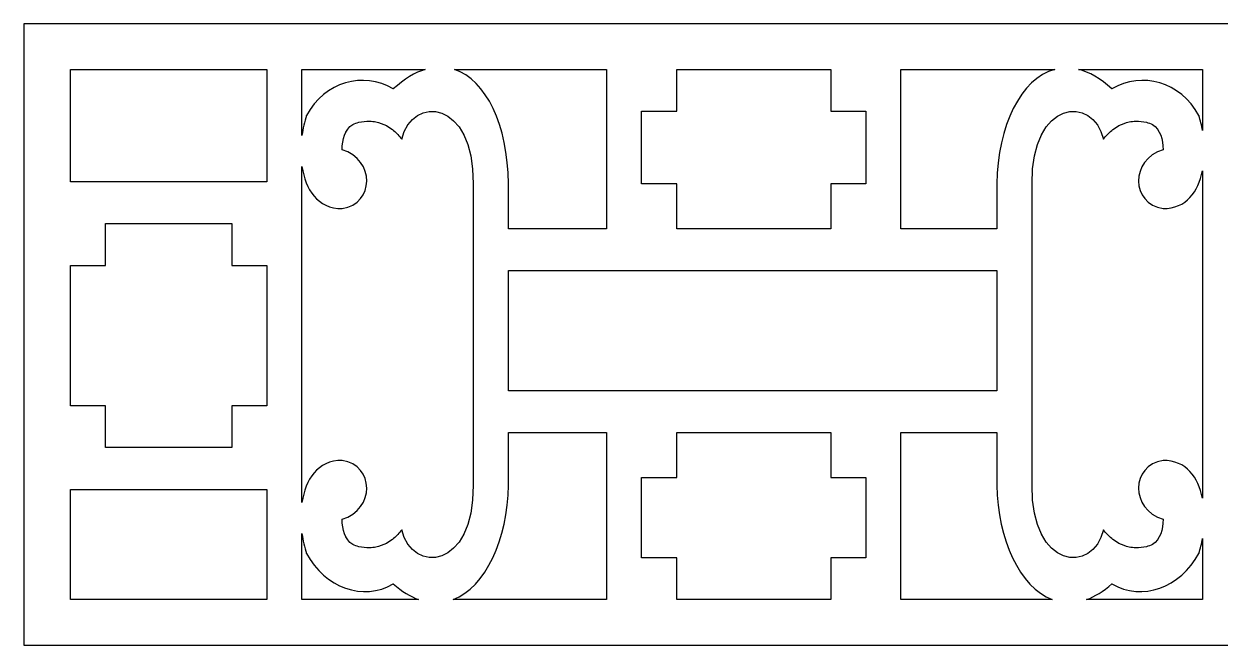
# Model space of a CAD drawing. Header units: centimetres. Extents: x -28 to 24.6, y 2.7 to 11.3.
# Drawn here: x -27.96 to -11.37, y 2.68 to 11.3 of the extents above; entities that cross this region are included whole.
import ezdxf

# ---------------------------------------------------------------- set-up
doc = ezdxf.new("R2010")
doc.units = ezdxf.units.CM
doc.header["$MEASUREMENT"] = 0
doc.layers.add('layer 1', color=7, linetype='Continuous')

msp = doc.modelspace()

# ---------------------------------------------------------------- linework, layer by layer
at = {"layer": 'layer 1', "color": 242}
for points, knots in [([(24.63879, 11.3016), (24.63879, 11.3016), (24.63879, 2.67812), (24.63879, 2.67812), (24.63879, 2.67812), (24.63879, 2.67812), (-27.96447, 2.67812), (-27.96447, 2.67812), (-27.96447, 2.67812), (-27.96447, 2.67812), (-27.96447, 11.3016), (-27.96447, 11.3016), (-27.96447, 11.3016), (-27.96447, 11.3016), (24.63879, 11.3016), (24.63879, 11.3016)], [0, 0, 0, 0, 0.2, 0.2, 0.2, 0.2, 0.4, 0.4, 0.4, 0.4, 0.6, 0.6, 0.6, 0.6, 1, 1, 1, 1]), ([(-27.31771, 9.10983), (-27.31771, 9.10983), (-24.59265, 9.10983), (-24.59265, 9.10983), (-24.59265, 9.10983), (-24.59265, 9.10983), (-24.59265, 10.67041), (-24.59265, 10.67041), (-24.59265, 10.67041), (-24.59265, 10.67041), (-27.31771, 10.67041), (-27.31771, 10.67041), (-27.31771, 10.67041), (-27.31771, 10.67041), (-27.31771, 9.10983), (-27.31771, 9.10983)], [0, 0, 0, 0, 0.2, 0.2, 0.2, 0.2, 0.4, 0.4, 0.4, 0.4, 0.6, 0.6, 0.6, 0.6, 1, 1, 1, 1]), ([(-24.10603, 10.67041), (-24.10603, 10.67041), (-24.10603, 9.75371), (-24.10603, 9.75371), (-24.10603, 9.75371), (-24.09305, 9.8505), (-24.07199, 9.94386), (-24.04447, 10.02822), (-24.04447, 10.02822), (-23.78919, 10.50369), (-23.25783, 10.64637), (-22.8384, 10.39861), (-22.8384, 10.39861), (-22.68591, 10.53906), (-22.53677, 10.62726), (-22.39462, 10.67041), (-22.39462, 10.67041), (-22.39462, 10.67041), (-24.10603, 10.67041), (-24.10603, 10.67041)], [0, 0, 0, 0, 0.16666667, 0.16666667, 0.16666667, 0.16666667, 0.33333333, 0.33333333, 0.33333333, 0.33333333, 0.5, 0.5, 0.5, 0.5, 0.66666667, 0.66666667, 0.66666667, 0.66666667, 1, 1, 1, 1]), ([(-21.99189, 10.67041), (-21.55222, 10.52542), (-21.24738, 9.89735), (-21.24251, 9.08226), (-21.24251, 9.08226), (-21.24251, 8.51389), (-21.24251, 9.02668), (-21.24251, 8.4583), (-21.24251, 8.4583), (-21.24251, 8.4583), (-19.87965, 8.4583), (-19.87965, 8.4583), (-19.87965, 8.4583), (-19.87965, 8.4583), (-19.87965, 10.67041), (-19.87965, 10.67041), (-19.87965, 10.67041), (-19.87965, 10.67041), (-21.99189, 10.67041), (-21.99189, 10.67041)], [0, 0, 0, 0, 0.16666667, 0.16666667, 0.16666667, 0.16666667, 0.33333333, 0.33333333, 0.33333333, 0.33333333, 0.5, 0.5, 0.5, 0.5, 0.66666667, 0.66666667, 0.66666667, 0.66666667, 1, 1, 1, 1]), ([(-18.90641, 10.67041), (-18.90641, 10.67041), (-18.90641, 10.09), (-18.90641, 10.09), (-18.90641, 10.09), (-18.90641, 10.09), (-19.39303, 10.09), (-19.39303, 10.09), (-19.39303, 10.09), (-19.39303, 10.09), (-19.39303, 9.0817), (-19.39303, 9.0817), (-19.39303, 9.0817), (-19.39303, 9.0817), (-18.90641, 9.0817), (-18.90641, 9.0817), (-18.90641, 9.0817), (-18.90641, 9.0817), (-18.90641, 8.4583), (-18.90641, 8.4583), (-18.90641, 8.4583), (-18.90641, 8.4583), (-16.76875, 8.4583), (-16.76875, 8.4583), (-16.76875, 8.4583), (-16.76875, 8.4583), (-16.76875, 9.0817), (-16.76875, 9.0817), (-16.76875, 9.0817), (-16.76875, 9.0817), (-16.28214, 9.0817), (-16.28214, 9.0817), (-16.28214, 9.0817), (-16.28214, 9.0817), (-16.28214, 10.09), (-16.28214, 10.09), (-16.28214, 10.09), (-16.28214, 10.09), (-16.76875, 10.09), (-16.76875, 10.09), (-16.76875, 10.09), (-16.76875, 10.09), (-16.76875, 10.67041), (-16.76875, 10.67041), (-16.76875, 10.67041), (-16.76875, 10.67041), (-18.90641, 10.67041), (-18.90641, 10.67041)], [0, 0, 0, 0, 0.07692308, 0.07692308, 0.07692308, 0.07692308, 0.15384615, 0.15384615, 0.15384615, 0.15384615, 0.23076923, 0.23076923, 0.23076923, 0.23076923, 0.30769231, 0.30769231, 0.30769231, 0.30769231, 0.38461538, 0.38461538, 0.38461538, 0.38461538, 0.46153846, 0.46153846, 0.46153846, 0.46153846, 0.53846154, 0.53846154, 0.53846154, 0.53846154, 0.61538462, 0.61538462, 0.61538462, 0.61538462, 0.69230769, 0.69230769, 0.69230769, 0.69230769, 0.76923077, 0.76923077, 0.76923077, 0.76923077, 0.84615385, 0.84615385, 0.84615385, 0.84615385, 1, 1, 1, 1]), ([(-15.79552, 10.67041), (-15.79552, 10.67041), (-15.79552, 8.4583), (-15.79552, 8.4583), (-15.79552, 8.4583), (-15.79552, 8.4583), (-14.46253, 8.4583), (-14.46253, 8.4583), (-14.46253, 8.4583), (-14.46253, 9.02668), (-14.46253, 8.51389), (-14.46253, 9.08226), (-14.46253, 9.08226), (-14.45745, 9.88208), (-14.12914, 10.54576), (-13.65931, 10.67041), (-13.65931, 10.67041), (-13.65931, 10.67041), (-15.79552, 10.67041), (-15.79552, 10.67041)], [0, 0, 0, 0, 0.16666667, 0.16666667, 0.16666667, 0.16666667, 0.33333333, 0.33333333, 0.33333333, 0.33333333, 0.5, 0.5, 0.5, 0.5, 0.66666667, 0.66666667, 0.66666667, 0.66666667, 1, 1, 1, 1]), ([(-13.33131, 10.67041), (-13.18321, 10.63321), (-13.02694, 10.54564), (-12.86664, 10.39861), (-12.86664, 10.39861), (-12.4472, 10.64637), (-11.91584, 10.50369), (-11.66056, 10.02822), (-11.66056, 10.02822), (-11.63946, 9.96357), (-11.6222, 9.89359), (-11.60943, 9.82087), (-11.60943, 9.82087), (-11.60943, 9.82087), (-11.60943, 10.67041), (-11.60943, 10.67041), (-11.60943, 10.67041), (-11.60943, 10.67041), (-13.33131, 10.67041), (-13.33131, 10.67041)], [0, 0, 0, 0, 0.16666667, 0.16666667, 0.16666667, 0.16666667, 0.33333333, 0.33333333, 0.33333333, 0.33333333, 0.5, 0.5, 0.5, 0.5, 0.66666667, 0.66666667, 0.66666667, 0.66666667, 1, 1, 1, 1]), ([(-24.10603, 4.65638), (-24.05846, 4.97588), (-23.89278, 5.24196), (-23.54771, 5.24254), (-23.54771, 5.24254), (-23.09833, 5.1692), (-23.08893, 4.56559), (-23.54944, 4.42422), (-23.54944, 4.42422), (-23.54459, 4.27769), (-23.511, 4.15107), (-23.4026, 4.0731), (-23.4026, 4.0731), (-23.37407, 4.06146), (-23.34629, 4.05187), (-23.31693, 4.04352), (-23.31693, 4.04352), (-23.26669, 4.03219), (-23.22006, 4.02708), (-23.16883, 4.0273), (-23.16883, 4.0273), (-23.13852, 4.02917), (-23.10963, 4.03262), (-23.0796, 4.03796), (-23.0796, 4.03796), (-23.02839, 4.05012), (-22.98303, 4.06663), (-22.93477, 4.09056), (-22.93477, 4.09056), (-22.90585, 4.10695), (-22.87903, 4.12425), (-22.85165, 4.14402), (-22.85165, 4.14402), (-22.80717, 4.17991), (-22.76977, 4.21687), (-22.73219, 4.26256), (-22.73219, 4.26256), (-22.72873, 4.2672), (-22.72533, 4.27184), (-22.72198, 4.27649), (-22.72198, 4.27649), (-22.57255, 3.66456), (-21.72297, 3.72072), (-21.72912, 4.89745), (-21.72912, 4.89745), (-21.72912, 7.62584), (-21.72912, 6.3539), (-21.72912, 9.08226), (-21.72912, 9.08226), (-21.72297, 10.25899), (-22.57255, 10.31516), (-22.72198, 9.70322), (-22.72198, 9.70322), (-22.72533, 9.70787), (-22.72873, 9.71251), (-22.73219, 9.71716), (-22.73219, 9.71716), (-22.76977, 9.76285), (-22.80717, 9.7998), (-22.85165, 9.83569), (-22.85165, 9.83569), (-22.87903, 9.85547), (-22.90585, 9.87276), (-22.93477, 9.88916), (-22.93477, 9.88916), (-22.98303, 9.91309), (-23.02839, 9.92959), (-23.0796, 9.94176), (-23.0796, 9.94176), (-23.10963, 9.9471), (-23.13852, 9.95055), (-23.16883, 9.95241), (-23.16883, 9.95241), (-23.22006, 9.95263), (-23.26669, 9.94752), (-23.31693, 9.93619), (-23.31693, 9.93619), (-23.34629, 9.92784), (-23.37407, 9.91825), (-23.4026, 9.90661), (-23.4026, 9.90661), (-23.511, 9.82864), (-23.54459, 9.70202), (-23.54944, 9.5555), (-23.54944, 9.5555), (-23.08893, 9.41412), (-23.09833, 8.81051), (-23.54771, 8.73717), (-23.54771, 8.73717), (-23.89278, 8.73775), (-24.05846, 9.00383), (-24.10603, 9.32334), (-24.10603, 9.32334), (-24.10603, 9.32334), (-24.10603, 4.65638), (-24.10603, 4.65638)], [0, 0, 0, 0, 0.04, 0.04, 0.04, 0.04, 0.08, 0.08, 0.08, 0.08, 0.12, 0.12, 0.12, 0.12, 0.16, 0.16, 0.16, 0.16, 0.2, 0.2, 0.2, 0.2, 0.24, 0.24, 0.24, 0.24, 0.28, 0.28, 0.28, 0.28, 0.32, 0.32, 0.32, 0.32, 0.36, 0.36, 0.36, 0.36, 0.4, 0.4, 0.4, 0.4, 0.44, 0.44, 0.44, 0.44, 0.48, 0.48, 0.48, 0.48, 0.52, 0.52, 0.52, 0.52, 0.56, 0.56, 0.56, 0.56, 0.6, 0.6, 0.6, 0.6, 0.64, 0.64, 0.64, 0.64, 0.68, 0.68, 0.68, 0.68, 0.72, 0.72, 0.72, 0.72, 0.76, 0.76, 0.76, 0.76, 0.8, 0.8, 0.8, 0.8, 0.84, 0.84, 0.84, 0.84, 0.88, 0.88, 0.88, 0.88, 0.92, 0.92, 0.92, 0.92, 1, 1, 1, 1]), ([(-11.60943, 4.71596), (-11.60943, 4.71596), (-11.60943, 9.26376), (-11.60943, 9.26376), (-11.60943, 9.26376), (-11.66817, 8.97143), (-11.83396, 8.73772), (-12.15733, 8.73717), (-12.15733, 8.73717), (-12.6067, 8.81051), (-12.6161, 9.41412), (-12.15559, 9.5555), (-12.15559, 9.5555), (-12.16044, 9.70202), (-12.19403, 9.82864), (-12.30243, 9.90661), (-12.30243, 9.90661), (-12.33096, 9.91825), (-12.35874, 9.92784), (-12.3881, 9.93619), (-12.3881, 9.93619), (-12.43835, 9.94752), (-12.48498, 9.95263), (-12.53621, 9.95241), (-12.53621, 9.95241), (-12.56651, 9.95055), (-12.5954, 9.9471), (-12.62543, 9.94176), (-12.62543, 9.94176), (-12.67664, 9.92959), (-12.722, 9.91309), (-12.77027, 9.88916), (-12.77027, 9.88916), (-12.79918, 9.87276), (-12.826, 9.85547), (-12.85338, 9.83569), (-12.85338, 9.83569), (-12.89787, 9.7998), (-12.93526, 9.76285), (-12.97284, 9.71716), (-12.97284, 9.71716), (-12.9763, 9.71251), (-12.9797, 9.70787), (-12.98305, 9.70322), (-12.98305, 9.70322), (-13.13248, 10.31516), (-13.98207, 10.25899), (-13.97591, 9.08226), (-13.97591, 9.08226), (-13.97591, 6.3539), (-13.97591, 7.62584), (-13.97591, 4.89745), (-13.97591, 4.89745), (-13.98207, 3.72072), (-13.13248, 3.66456), (-12.98305, 4.27649), (-12.98305, 4.27649), (-12.9797, 4.27184), (-12.9763, 4.2672), (-12.97284, 4.26256), (-12.97284, 4.26256), (-12.93526, 4.21687), (-12.89787, 4.17991), (-12.85338, 4.14402), (-12.85338, 4.14402), (-12.826, 4.12425), (-12.79918, 4.10695), (-12.77027, 4.09056), (-12.77027, 4.09056), (-12.722, 4.06663), (-12.67664, 4.05012), (-12.62543, 4.03796), (-12.62543, 4.03796), (-12.5954, 4.03262), (-12.56651, 4.02917), (-12.53621, 4.0273), (-12.53621, 4.0273), (-12.48498, 4.02708), (-12.43835, 4.03219), (-12.3881, 4.04352), (-12.3881, 4.04352), (-12.35874, 4.05187), (-12.33096, 4.06146), (-12.30243, 4.0731), (-12.30243, 4.0731), (-12.19403, 4.15107), (-12.16044, 4.27769), (-12.15559, 4.42422), (-12.15559, 4.42422), (-12.6161, 4.56559), (-12.6067, 5.1692), (-12.15733, 5.24254), (-12.15733, 5.24254), (-11.83396, 5.242), (-11.66815, 5.00827), (-11.60943, 4.71596)], [0, 0, 0, 0, 0.04, 0.04, 0.04, 0.04, 0.08, 0.08, 0.08, 0.08, 0.12, 0.12, 0.12, 0.12, 0.16, 0.16, 0.16, 0.16, 0.2, 0.2, 0.2, 0.2, 0.24, 0.24, 0.24, 0.24, 0.28, 0.28, 0.28, 0.28, 0.32, 0.32, 0.32, 0.32, 0.36, 0.36, 0.36, 0.36, 0.4, 0.4, 0.4, 0.4, 0.44, 0.44, 0.44, 0.44, 0.48, 0.48, 0.48, 0.48, 0.52, 0.52, 0.52, 0.52, 0.56, 0.56, 0.56, 0.56, 0.6, 0.6, 0.6, 0.6, 0.64, 0.64, 0.64, 0.64, 0.68, 0.68, 0.68, 0.68, 0.72, 0.72, 0.72, 0.72, 0.76, 0.76, 0.76, 0.76, 0.8, 0.8, 0.8, 0.8, 0.84, 0.84, 0.84, 0.84, 0.88, 0.88, 0.88, 0.88, 0.92, 0.92, 0.92, 0.92, 1, 1, 1, 1]), ([(-24.04447, 10.02822), (-24.04469, 10.02781), (-24.04556, 10.02617), (-24.0467, 10.02404), (-24.0467, 10.02404), (-24.0467, 10.02404), (-24.04447, 10.02822), (-24.04447, 10.02822)], [0, 0, 0, 0, 0.33333333, 0.33333333, 0.33333333, 0.33333333, 1, 1, 1, 1]), ([(-11.66056, 10.02822), (-11.66034, 10.02781), (-11.65947, 10.02617), (-11.65833, 10.02404), (-11.65833, 10.02404), (-11.65833, 10.02404), (-11.66056, 10.02822), (-11.66056, 10.02822)], [0, 0, 0, 0, 0.33333333, 0.33333333, 0.33333333, 0.33333333, 1, 1, 1, 1]), ([(-27.31771, 6.00071), (-27.31771, 6.00071), (-26.83109, 6.00071), (-26.83109, 6.00071), (-26.83109, 6.00071), (-26.83109, 6.00071), (-26.83109, 5.4203), (-26.83109, 5.4203), (-26.83109, 5.4203), (-26.83109, 5.4203), (-25.07927, 5.4203), (-25.07927, 5.4203), (-25.07927, 5.4203), (-25.07927, 5.4203), (-25.07927, 6.00071), (-25.07927, 6.00071), (-25.07927, 6.00071), (-25.07927, 6.00071), (-24.59265, 6.00071), (-24.59265, 6.00071), (-24.59265, 6.00071), (-24.59265, 6.00071), (-24.59265, 7.94901), (-24.59265, 7.94901), (-24.59265, 7.94901), (-24.59265, 7.94901), (-25.07927, 7.94901), (-25.07927, 7.94901), (-25.07927, 7.94901), (-25.07927, 7.94901), (-25.07927, 8.52942), (-25.07927, 8.52942), (-25.07927, 8.52942), (-25.07927, 8.52942), (-26.83109, 8.52942), (-26.83109, 8.52942), (-26.83109, 8.52942), (-26.83109, 8.52942), (-26.83109, 7.94901), (-26.83109, 7.94901), (-26.83109, 7.94901), (-26.83109, 7.94901), (-27.31771, 7.94901), (-27.31771, 7.94901), (-27.31771, 7.94901), (-27.31771, 7.94901), (-27.31771, 6.00071), (-27.31771, 6.00071)], [0, 0, 0, 0, 0.07692308, 0.07692308, 0.07692308, 0.07692308, 0.15384615, 0.15384615, 0.15384615, 0.15384615, 0.23076923, 0.23076923, 0.23076923, 0.23076923, 0.30769231, 0.30769231, 0.30769231, 0.30769231, 0.38461538, 0.38461538, 0.38461538, 0.38461538, 0.46153846, 0.46153846, 0.46153846, 0.46153846, 0.53846154, 0.53846154, 0.53846154, 0.53846154, 0.61538462, 0.61538462, 0.61538462, 0.61538462, 0.69230769, 0.69230769, 0.69230769, 0.69230769, 0.76923077, 0.76923077, 0.76923077, 0.76923077, 0.84615385, 0.84615385, 0.84615385, 0.84615385, 1, 1, 1, 1]), ([(-21.24251, 6.20993), (-21.24251, 6.20993), (-14.46253, 6.20993), (-14.46253, 6.20993), (-14.46253, 6.20993), (-14.46253, 7.41462), (-14.46253, 6.67321), (-14.46253, 7.8779), (-14.46253, 7.8779), (-14.46253, 7.8779), (-21.24251, 7.8779), (-21.24251, 7.8779), (-21.24251, 7.8779), (-21.24251, 6.67321), (-21.24251, 7.41462), (-21.24251, 6.20993)], [0, 0, 0, 0, 0.2, 0.2, 0.2, 0.2, 0.4, 0.4, 0.4, 0.4, 0.6, 0.6, 0.6, 0.6, 1, 1, 1, 1]), ([(-19.87965, 3.30931), (-19.87965, 3.30931), (-19.87965, 5.62953), (-19.87965, 5.62953), (-19.87965, 5.62953), (-19.87965, 5.62953), (-21.24251, 5.62953), (-21.24251, 5.62953), (-21.24251, 5.62953), (-21.24251, 5.06115), (-21.24251, 5.46582), (-21.24251, 4.89745), (-21.24251, 4.89745), (-21.24744, 4.14779), (-21.55946, 3.48438), (-22.00748, 3.30931), (-22.00748, 3.30931), (-22.00748, 3.30931), (-19.87965, 3.30931), (-19.87965, 3.30931)], [0, 0, 0, 0, 0.16666667, 0.16666667, 0.16666667, 0.16666667, 0.33333333, 0.33333333, 0.33333333, 0.33333333, 0.5, 0.5, 0.5, 0.5, 0.66666667, 0.66666667, 0.66666667, 0.66666667, 1, 1, 1, 1]), ([(-16.76875, 3.30931), (-16.76875, 3.30931), (-16.76875, 3.88971), (-16.76875, 3.88971), (-16.76875, 3.88971), (-16.76875, 3.88971), (-16.28214, 3.88971), (-16.28214, 3.88971), (-16.28214, 3.88971), (-16.28214, 3.88971), (-16.28214, 5.00613), (-16.28214, 5.00613), (-16.28214, 5.00613), (-16.28214, 5.00613), (-16.76875, 5.00613), (-16.76875, 5.00613), (-16.76875, 5.00613), (-16.76875, 5.00613), (-16.76875, 5.62953), (-16.76875, 5.62953), (-16.76875, 5.62953), (-16.76875, 5.62953), (-18.90641, 5.62953), (-18.90641, 5.62953), (-18.90641, 5.62953), (-18.90641, 5.62953), (-18.90641, 5.00613), (-18.90641, 5.00613), (-18.90641, 5.00613), (-18.90641, 5.00613), (-19.39303, 5.00613), (-19.39303, 5.00613), (-19.39303, 5.00613), (-19.39303, 5.00613), (-19.39303, 3.88971), (-19.39303, 3.88971), (-19.39303, 3.88971), (-19.39303, 3.88971), (-18.90641, 3.88971), (-18.90641, 3.88971), (-18.90641, 3.88971), (-18.90641, 3.88971), (-18.90641, 3.30931), (-18.90641, 3.30931), (-18.90641, 3.30931), (-18.90641, 3.30931), (-16.76875, 3.30931), (-16.76875, 3.30931)], [0, 0, 0, 0, 0.07692308, 0.07692308, 0.07692308, 0.07692308, 0.15384615, 0.15384615, 0.15384615, 0.15384615, 0.23076923, 0.23076923, 0.23076923, 0.23076923, 0.30769231, 0.30769231, 0.30769231, 0.30769231, 0.38461538, 0.38461538, 0.38461538, 0.38461538, 0.46153846, 0.46153846, 0.46153846, 0.46153846, 0.53846154, 0.53846154, 0.53846154, 0.53846154, 0.61538462, 0.61538462, 0.61538462, 0.61538462, 0.69230769, 0.69230769, 0.69230769, 0.69230769, 0.76923077, 0.76923077, 0.76923077, 0.76923077, 0.84615385, 0.84615385, 0.84615385, 0.84615385, 1, 1, 1, 1]), ([(-13.69755, 3.30931), (-14.14557, 3.48436), (-14.45759, 4.14779), (-14.46253, 4.89745), (-14.46253, 4.89745), (-14.46253, 5.46582), (-14.46253, 5.06115), (-14.46253, 5.62953), (-14.46253, 5.62953), (-14.46253, 5.62953), (-15.79552, 5.62953), (-15.79552, 5.62953), (-15.79552, 5.62953), (-15.79552, 5.62953), (-15.79552, 3.30931), (-15.79552, 3.30931), (-15.79552, 3.30931), (-15.79552, 3.30931), (-13.69755, 3.30931), (-13.69755, 3.30931)], [0, 0, 0, 0, 0.16666667, 0.16666667, 0.16666667, 0.16666667, 0.33333333, 0.33333333, 0.33333333, 0.33333333, 0.5, 0.5, 0.5, 0.5, 0.66666667, 0.66666667, 0.66666667, 0.66666667, 1, 1, 1, 1]), ([(-24.59265, 3.30931), (-24.59265, 3.30931), (-24.59265, 4.83989), (-24.59265, 4.83989), (-24.59265, 4.83989), (-24.59265, 4.83989), (-27.31771, 4.83989), (-27.31771, 4.83989), (-27.31771, 4.83989), (-27.31771, 4.83989), (-27.31771, 3.30931), (-27.31771, 3.30931), (-27.31771, 3.30931), (-27.31771, 3.30931), (-24.59265, 3.30931), (-24.59265, 3.30931)], [0, 0, 0, 0, 0.2, 0.2, 0.2, 0.2, 0.4, 0.4, 0.4, 0.4, 0.6, 0.6, 0.6, 0.6, 1, 1, 1, 1]), ([(-22.48761, 3.30931), (-22.6013, 3.35086), (-22.71883, 3.42223), (-22.8384, 3.52766), (-22.8384, 3.52766), (-23.25783, 3.2799), (-23.78919, 3.47603), (-24.04447, 3.95149), (-24.04447, 3.95149), (-24.07199, 4.03585), (-24.09305, 4.12921), (-24.10603, 4.226), (-24.10603, 4.226), (-24.10603, 4.226), (-24.10603, 3.30931), (-24.10603, 3.30931), (-24.10603, 3.30931), (-24.10603, 3.30931), (-22.48761, 3.30931), (-22.48761, 3.30931)], [0, 0, 0, 0, 0.16666667, 0.16666667, 0.16666667, 0.16666667, 0.33333333, 0.33333333, 0.33333333, 0.33333333, 0.5, 0.5, 0.5, 0.5, 0.66666667, 0.66666667, 0.66666667, 0.66666667, 1, 1, 1, 1]), ([(-11.60943, 3.30931), (-11.60943, 3.30931), (-11.60943, 4.15885), (-11.60943, 4.15885), (-11.60943, 4.15885), (-11.62221, 4.08612), (-11.63946, 4.01615), (-11.66056, 3.95149), (-11.66056, 3.95149), (-11.91584, 3.47603), (-12.4472, 3.2799), (-12.86664, 3.52766), (-12.86664, 3.52766), (-12.9862, 3.42223), (-13.10371, 3.3509), (-13.21742, 3.30931), (-13.21742, 3.30931), (-13.21742, 3.30931), (-11.60943, 3.30931), (-11.60943, 3.30931)], [0, 0, 0, 0, 0.16666667, 0.16666667, 0.16666667, 0.16666667, 0.33333333, 0.33333333, 0.33333333, 0.33333333, 0.5, 0.5, 0.5, 0.5, 0.66666667, 0.66666667, 0.66666667, 0.66666667, 1, 1, 1, 1]), ([(-24.04447, 3.95149), (-24.04469, 3.9519), (-24.04556, 3.95354), (-24.0467, 3.95568), (-24.0467, 3.95568), (-24.0467, 3.95568), (-24.04447, 3.95149), (-24.04447, 3.95149)], [0, 0, 0, 0, 0.33333333, 0.33333333, 0.33333333, 0.33333333, 1, 1, 1, 1]), ([(-11.66056, 3.95149), (-11.66034, 3.9519), (-11.65947, 3.95354), (-11.65833, 3.95568), (-11.65833, 3.95568), (-11.65833, 3.95568), (-11.66056, 3.95149), (-11.66056, 3.95149)], [0, 0, 0, 0, 0.33333333, 0.33333333, 0.33333333, 0.33333333, 1, 1, 1, 1])]:
    msp.add_open_spline(points, degree=3, knots=knots, dxfattribs=at)
at = {"layer": 'layer 1', "color": 242, "lineweight": 9}
for points, knots in [([(24.63879, 11.3016), (24.63879, 11.3016), (24.63879, 2.67812), (24.63879, 2.67812), (24.63879, 2.67812), (24.63879, 2.67812), (-27.96447, 2.67812), (-27.96447, 2.67812), (-27.96447, 2.67812), (-27.96447, 2.67812), (-27.96447, 11.3016), (-27.96447, 11.3016), (-27.96447, 11.3016), (-27.96447, 11.3016), (24.63879, 11.3016), (24.63879, 11.3016)], [0, 0, 0, 0, 0.2, 0.2, 0.2, 0.2, 0.4, 0.4, 0.4, 0.4, 0.6, 0.6, 0.6, 0.6, 1, 1, 1, 1]), ([(-27.31771, 9.10983), (-27.31771, 9.10983), (-24.59265, 9.10983), (-24.59265, 9.10983), (-24.59265, 9.10983), (-24.59265, 9.10983), (-24.59265, 10.67041), (-24.59265, 10.67041), (-24.59265, 10.67041), (-24.59265, 10.67041), (-27.31771, 10.67041), (-27.31771, 10.67041), (-27.31771, 10.67041), (-27.31771, 10.67041), (-27.31771, 9.10983), (-27.31771, 9.10983)], [0, 0, 0, 0, 0.2, 0.2, 0.2, 0.2, 0.4, 0.4, 0.4, 0.4, 0.6, 0.6, 0.6, 0.6, 1, 1, 1, 1]), ([(-24.10603, 10.67041), (-24.10603, 10.67041), (-24.10603, 9.75371), (-24.10603, 9.75371), (-24.10603, 9.75371), (-24.09305, 9.8505), (-24.07199, 9.94386), (-24.04447, 10.02822), (-24.04447, 10.02822), (-23.78919, 10.50369), (-23.25783, 10.64637), (-22.8384, 10.39861), (-22.8384, 10.39861), (-22.68591, 10.53906), (-22.53677, 10.62726), (-22.39462, 10.67041), (-22.39462, 10.67041), (-22.39462, 10.67041), (-24.10603, 10.67041), (-24.10603, 10.67041)], [0, 0, 0, 0, 0.16666667, 0.16666667, 0.16666667, 0.16666667, 0.33333333, 0.33333333, 0.33333333, 0.33333333, 0.5, 0.5, 0.5, 0.5, 0.66666667, 0.66666667, 0.66666667, 0.66666667, 1, 1, 1, 1]), ([(-21.99189, 10.67041), (-21.55222, 10.52542), (-21.24738, 9.89735), (-21.24251, 9.08226), (-21.24251, 9.08226), (-21.24251, 8.51389), (-21.24251, 9.02668), (-21.24251, 8.4583), (-21.24251, 8.4583), (-21.24251, 8.4583), (-19.87965, 8.4583), (-19.87965, 8.4583), (-19.87965, 8.4583), (-19.87965, 8.4583), (-19.87965, 10.67041), (-19.87965, 10.67041), (-19.87965, 10.67041), (-19.87965, 10.67041), (-21.99189, 10.67041), (-21.99189, 10.67041)], [0, 0, 0, 0, 0.16666667, 0.16666667, 0.16666667, 0.16666667, 0.33333333, 0.33333333, 0.33333333, 0.33333333, 0.5, 0.5, 0.5, 0.5, 0.66666667, 0.66666667, 0.66666667, 0.66666667, 1, 1, 1, 1]), ([(-18.90641, 10.67041), (-18.90641, 10.67041), (-18.90641, 10.09), (-18.90641, 10.09), (-18.90641, 10.09), (-18.90641, 10.09), (-19.39303, 10.09), (-19.39303, 10.09), (-19.39303, 10.09), (-19.39303, 10.09), (-19.39303, 9.0817), (-19.39303, 9.0817), (-19.39303, 9.0817), (-19.39303, 9.0817), (-18.90641, 9.0817), (-18.90641, 9.0817), (-18.90641, 9.0817), (-18.90641, 9.0817), (-18.90641, 8.4583), (-18.90641, 8.4583), (-18.90641, 8.4583), (-18.90641, 8.4583), (-16.76875, 8.4583), (-16.76875, 8.4583), (-16.76875, 8.4583), (-16.76875, 8.4583), (-16.76875, 9.0817), (-16.76875, 9.0817), (-16.76875, 9.0817), (-16.76875, 9.0817), (-16.28214, 9.0817), (-16.28214, 9.0817), (-16.28214, 9.0817), (-16.28214, 9.0817), (-16.28214, 10.09), (-16.28214, 10.09), (-16.28214, 10.09), (-16.28214, 10.09), (-16.76875, 10.09), (-16.76875, 10.09), (-16.76875, 10.09), (-16.76875, 10.09), (-16.76875, 10.67041), (-16.76875, 10.67041), (-16.76875, 10.67041), (-16.76875, 10.67041), (-18.90641, 10.67041), (-18.90641, 10.67041)], [0, 0, 0, 0, 0.07692308, 0.07692308, 0.07692308, 0.07692308, 0.15384615, 0.15384615, 0.15384615, 0.15384615, 0.23076923, 0.23076923, 0.23076923, 0.23076923, 0.30769231, 0.30769231, 0.30769231, 0.30769231, 0.38461538, 0.38461538, 0.38461538, 0.38461538, 0.46153846, 0.46153846, 0.46153846, 0.46153846, 0.53846154, 0.53846154, 0.53846154, 0.53846154, 0.61538462, 0.61538462, 0.61538462, 0.61538462, 0.69230769, 0.69230769, 0.69230769, 0.69230769, 0.76923077, 0.76923077, 0.76923077, 0.76923077, 0.84615385, 0.84615385, 0.84615385, 0.84615385, 1, 1, 1, 1]), ([(-15.79552, 10.67041), (-15.79552, 10.67041), (-15.79552, 8.4583), (-15.79552, 8.4583), (-15.79552, 8.4583), (-15.79552, 8.4583), (-14.46253, 8.4583), (-14.46253, 8.4583), (-14.46253, 8.4583), (-14.46253, 9.02668), (-14.46253, 8.51389), (-14.46253, 9.08226), (-14.46253, 9.08226), (-14.45745, 9.88208), (-14.12914, 10.54576), (-13.65931, 10.67041), (-13.65931, 10.67041), (-13.65931, 10.67041), (-15.79552, 10.67041), (-15.79552, 10.67041)], [0, 0, 0, 0, 0.16666667, 0.16666667, 0.16666667, 0.16666667, 0.33333333, 0.33333333, 0.33333333, 0.33333333, 0.5, 0.5, 0.5, 0.5, 0.66666667, 0.66666667, 0.66666667, 0.66666667, 1, 1, 1, 1]), ([(-13.33131, 10.67041), (-13.18321, 10.63321), (-13.02694, 10.54564), (-12.86664, 10.39861), (-12.86664, 10.39861), (-12.4472, 10.64637), (-11.91584, 10.50369), (-11.66056, 10.02822), (-11.66056, 10.02822), (-11.63946, 9.96357), (-11.6222, 9.89359), (-11.60943, 9.82087), (-11.60943, 9.82087), (-11.60943, 9.82087), (-11.60943, 10.67041), (-11.60943, 10.67041), (-11.60943, 10.67041), (-11.60943, 10.67041), (-13.33131, 10.67041), (-13.33131, 10.67041)], [0, 0, 0, 0, 0.16666667, 0.16666667, 0.16666667, 0.16666667, 0.33333333, 0.33333333, 0.33333333, 0.33333333, 0.5, 0.5, 0.5, 0.5, 0.66666667, 0.66666667, 0.66666667, 0.66666667, 1, 1, 1, 1]), ([(-24.10603, 4.65638), (-24.05846, 4.97588), (-23.89278, 5.24196), (-23.54771, 5.24254), (-23.54771, 5.24254), (-23.09833, 5.1692), (-23.08893, 4.56559), (-23.54944, 4.42422), (-23.54944, 4.42422), (-23.54459, 4.27769), (-23.511, 4.15107), (-23.4026, 4.0731), (-23.4026, 4.0731), (-23.37407, 4.06146), (-23.34629, 4.05187), (-23.31693, 4.04352), (-23.31693, 4.04352), (-23.26669, 4.03219), (-23.22006, 4.02708), (-23.16883, 4.0273), (-23.16883, 4.0273), (-23.13852, 4.02917), (-23.10963, 4.03262), (-23.0796, 4.03796), (-23.0796, 4.03796), (-23.02839, 4.05012), (-22.98303, 4.06663), (-22.93477, 4.09056), (-22.93477, 4.09056), (-22.90585, 4.10695), (-22.87903, 4.12425), (-22.85165, 4.14402), (-22.85165, 4.14402), (-22.80717, 4.17991), (-22.76977, 4.21687), (-22.73219, 4.26256), (-22.73219, 4.26256), (-22.72873, 4.2672), (-22.72533, 4.27184), (-22.72198, 4.27649), (-22.72198, 4.27649), (-22.57255, 3.66456), (-21.72297, 3.72072), (-21.72912, 4.89745), (-21.72912, 4.89745), (-21.72912, 7.62584), (-21.72912, 6.3539), (-21.72912, 9.08226), (-21.72912, 9.08226), (-21.72297, 10.25899), (-22.57255, 10.31516), (-22.72198, 9.70322), (-22.72198, 9.70322), (-22.72533, 9.70787), (-22.72873, 9.71251), (-22.73219, 9.71716), (-22.73219, 9.71716), (-22.76977, 9.76285), (-22.80717, 9.7998), (-22.85165, 9.83569), (-22.85165, 9.83569), (-22.87903, 9.85547), (-22.90585, 9.87276), (-22.93477, 9.88916), (-22.93477, 9.88916), (-22.98303, 9.91309), (-23.02839, 9.92959), (-23.0796, 9.94176), (-23.0796, 9.94176), (-23.10963, 9.9471), (-23.13852, 9.95055), (-23.16883, 9.95241), (-23.16883, 9.95241), (-23.22006, 9.95263), (-23.26669, 9.94752), (-23.31693, 9.93619), (-23.31693, 9.93619), (-23.34629, 9.92784), (-23.37407, 9.91825), (-23.4026, 9.90661), (-23.4026, 9.90661), (-23.511, 9.82864), (-23.54459, 9.70202), (-23.54944, 9.5555), (-23.54944, 9.5555), (-23.08893, 9.41412), (-23.09833, 8.81051), (-23.54771, 8.73717), (-23.54771, 8.73717), (-23.89278, 8.73775), (-24.05846, 9.00383), (-24.10603, 9.32334), (-24.10603, 9.32334), (-24.10603, 9.32334), (-24.10603, 4.65638), (-24.10603, 4.65638)], [0, 0, 0, 0, 0.04, 0.04, 0.04, 0.04, 0.08, 0.08, 0.08, 0.08, 0.12, 0.12, 0.12, 0.12, 0.16, 0.16, 0.16, 0.16, 0.2, 0.2, 0.2, 0.2, 0.24, 0.24, 0.24, 0.24, 0.28, 0.28, 0.28, 0.28, 0.32, 0.32, 0.32, 0.32, 0.36, 0.36, 0.36, 0.36, 0.4, 0.4, 0.4, 0.4, 0.44, 0.44, 0.44, 0.44, 0.48, 0.48, 0.48, 0.48, 0.52, 0.52, 0.52, 0.52, 0.56, 0.56, 0.56, 0.56, 0.6, 0.6, 0.6, 0.6, 0.64, 0.64, 0.64, 0.64, 0.68, 0.68, 0.68, 0.68, 0.72, 0.72, 0.72, 0.72, 0.76, 0.76, 0.76, 0.76, 0.8, 0.8, 0.8, 0.8, 0.84, 0.84, 0.84, 0.84, 0.88, 0.88, 0.88, 0.88, 0.92, 0.92, 0.92, 0.92, 1, 1, 1, 1]), ([(-11.60943, 4.71596), (-11.60943, 4.71596), (-11.60943, 9.26376), (-11.60943, 9.26376), (-11.60943, 9.26376), (-11.66817, 8.97143), (-11.83396, 8.73772), (-12.15733, 8.73717), (-12.15733, 8.73717), (-12.6067, 8.81051), (-12.6161, 9.41412), (-12.15559, 9.5555), (-12.15559, 9.5555), (-12.16044, 9.70202), (-12.19403, 9.82864), (-12.30243, 9.90661), (-12.30243, 9.90661), (-12.33096, 9.91825), (-12.35874, 9.92784), (-12.3881, 9.93619), (-12.3881, 9.93619), (-12.43835, 9.94752), (-12.48498, 9.95263), (-12.53621, 9.95241), (-12.53621, 9.95241), (-12.56651, 9.95055), (-12.5954, 9.9471), (-12.62543, 9.94176), (-12.62543, 9.94176), (-12.67664, 9.92959), (-12.722, 9.91309), (-12.77027, 9.88916), (-12.77027, 9.88916), (-12.79918, 9.87276), (-12.826, 9.85547), (-12.85338, 9.83569), (-12.85338, 9.83569), (-12.89787, 9.7998), (-12.93526, 9.76285), (-12.97284, 9.71716), (-12.97284, 9.71716), (-12.9763, 9.71251), (-12.9797, 9.70787), (-12.98305, 9.70322), (-12.98305, 9.70322), (-13.13248, 10.31516), (-13.98207, 10.25899), (-13.97591, 9.08226), (-13.97591, 9.08226), (-13.97591, 6.3539), (-13.97591, 7.62584), (-13.97591, 4.89745), (-13.97591, 4.89745), (-13.98207, 3.72072), (-13.13248, 3.66456), (-12.98305, 4.27649), (-12.98305, 4.27649), (-12.9797, 4.27184), (-12.9763, 4.2672), (-12.97284, 4.26256), (-12.97284, 4.26256), (-12.93526, 4.21687), (-12.89787, 4.17991), (-12.85338, 4.14402), (-12.85338, 4.14402), (-12.826, 4.12425), (-12.79918, 4.10695), (-12.77027, 4.09056), (-12.77027, 4.09056), (-12.722, 4.06663), (-12.67664, 4.05012), (-12.62543, 4.03796), (-12.62543, 4.03796), (-12.5954, 4.03262), (-12.56651, 4.02917), (-12.53621, 4.0273), (-12.53621, 4.0273), (-12.48498, 4.02708), (-12.43835, 4.03219), (-12.3881, 4.04352), (-12.3881, 4.04352), (-12.35874, 4.05187), (-12.33096, 4.06146), (-12.30243, 4.0731), (-12.30243, 4.0731), (-12.19403, 4.15107), (-12.16044, 4.27769), (-12.15559, 4.42422), (-12.15559, 4.42422), (-12.6161, 4.56559), (-12.6067, 5.1692), (-12.15733, 5.24254), (-12.15733, 5.24254), (-11.83396, 5.242), (-11.66815, 5.00827), (-11.60943, 4.71596)], [0, 0, 0, 0, 0.04, 0.04, 0.04, 0.04, 0.08, 0.08, 0.08, 0.08, 0.12, 0.12, 0.12, 0.12, 0.16, 0.16, 0.16, 0.16, 0.2, 0.2, 0.2, 0.2, 0.24, 0.24, 0.24, 0.24, 0.28, 0.28, 0.28, 0.28, 0.32, 0.32, 0.32, 0.32, 0.36, 0.36, 0.36, 0.36, 0.4, 0.4, 0.4, 0.4, 0.44, 0.44, 0.44, 0.44, 0.48, 0.48, 0.48, 0.48, 0.52, 0.52, 0.52, 0.52, 0.56, 0.56, 0.56, 0.56, 0.6, 0.6, 0.6, 0.6, 0.64, 0.64, 0.64, 0.64, 0.68, 0.68, 0.68, 0.68, 0.72, 0.72, 0.72, 0.72, 0.76, 0.76, 0.76, 0.76, 0.8, 0.8, 0.8, 0.8, 0.84, 0.84, 0.84, 0.84, 0.88, 0.88, 0.88, 0.88, 0.92, 0.92, 0.92, 0.92, 1, 1, 1, 1]), ([(-27.31771, 6.00071), (-27.31771, 6.00071), (-26.83109, 6.00071), (-26.83109, 6.00071), (-26.83109, 6.00071), (-26.83109, 6.00071), (-26.83109, 5.4203), (-26.83109, 5.4203), (-26.83109, 5.4203), (-26.83109, 5.4203), (-25.07927, 5.4203), (-25.07927, 5.4203), (-25.07927, 5.4203), (-25.07927, 5.4203), (-25.07927, 6.00071), (-25.07927, 6.00071), (-25.07927, 6.00071), (-25.07927, 6.00071), (-24.59265, 6.00071), (-24.59265, 6.00071), (-24.59265, 6.00071), (-24.59265, 6.00071), (-24.59265, 7.94901), (-24.59265, 7.94901), (-24.59265, 7.94901), (-24.59265, 7.94901), (-25.07927, 7.94901), (-25.07927, 7.94901), (-25.07927, 7.94901), (-25.07927, 7.94901), (-25.07927, 8.52942), (-25.07927, 8.52942), (-25.07927, 8.52942), (-25.07927, 8.52942), (-26.83109, 8.52942), (-26.83109, 8.52942), (-26.83109, 8.52942), (-26.83109, 8.52942), (-26.83109, 7.94901), (-26.83109, 7.94901), (-26.83109, 7.94901), (-26.83109, 7.94901), (-27.31771, 7.94901), (-27.31771, 7.94901), (-27.31771, 7.94901), (-27.31771, 7.94901), (-27.31771, 6.00071), (-27.31771, 6.00071)], [0, 0, 0, 0, 0.07692308, 0.07692308, 0.07692308, 0.07692308, 0.15384615, 0.15384615, 0.15384615, 0.15384615, 0.23076923, 0.23076923, 0.23076923, 0.23076923, 0.30769231, 0.30769231, 0.30769231, 0.30769231, 0.38461538, 0.38461538, 0.38461538, 0.38461538, 0.46153846, 0.46153846, 0.46153846, 0.46153846, 0.53846154, 0.53846154, 0.53846154, 0.53846154, 0.61538462, 0.61538462, 0.61538462, 0.61538462, 0.69230769, 0.69230769, 0.69230769, 0.69230769, 0.76923077, 0.76923077, 0.76923077, 0.76923077, 0.84615385, 0.84615385, 0.84615385, 0.84615385, 1, 1, 1, 1]), ([(-21.24251, 6.20993), (-21.24251, 6.20993), (-14.46253, 6.20993), (-14.46253, 6.20993), (-14.46253, 6.20993), (-14.46253, 7.41462), (-14.46253, 6.67321), (-14.46253, 7.8779), (-14.46253, 7.8779), (-14.46253, 7.8779), (-21.24251, 7.8779), (-21.24251, 7.8779), (-21.24251, 7.8779), (-21.24251, 6.67321), (-21.24251, 7.41462), (-21.24251, 6.20993)], [0, 0, 0, 0, 0.2, 0.2, 0.2, 0.2, 0.4, 0.4, 0.4, 0.4, 0.6, 0.6, 0.6, 0.6, 1, 1, 1, 1]), ([(-19.87965, 3.30931), (-19.87965, 3.30931), (-19.87965, 5.62953), (-19.87965, 5.62953), (-19.87965, 5.62953), (-19.87965, 5.62953), (-21.24251, 5.62953), (-21.24251, 5.62953), (-21.24251, 5.62953), (-21.24251, 5.06115), (-21.24251, 5.46582), (-21.24251, 4.89745), (-21.24251, 4.89745), (-21.24744, 4.14779), (-21.55946, 3.48438), (-22.00748, 3.30931), (-22.00748, 3.30931), (-22.00748, 3.30931), (-19.87965, 3.30931), (-19.87965, 3.30931)], [0, 0, 0, 0, 0.16666667, 0.16666667, 0.16666667, 0.16666667, 0.33333333, 0.33333333, 0.33333333, 0.33333333, 0.5, 0.5, 0.5, 0.5, 0.66666667, 0.66666667, 0.66666667, 0.66666667, 1, 1, 1, 1]), ([(-16.76875, 3.30931), (-16.76875, 3.30931), (-16.76875, 3.88971), (-16.76875, 3.88971), (-16.76875, 3.88971), (-16.76875, 3.88971), (-16.28214, 3.88971), (-16.28214, 3.88971), (-16.28214, 3.88971), (-16.28214, 3.88971), (-16.28214, 5.00613), (-16.28214, 5.00613), (-16.28214, 5.00613), (-16.28214, 5.00613), (-16.76875, 5.00613), (-16.76875, 5.00613), (-16.76875, 5.00613), (-16.76875, 5.00613), (-16.76875, 5.62953), (-16.76875, 5.62953), (-16.76875, 5.62953), (-16.76875, 5.62953), (-18.90641, 5.62953), (-18.90641, 5.62953), (-18.90641, 5.62953), (-18.90641, 5.62953), (-18.90641, 5.00613), (-18.90641, 5.00613), (-18.90641, 5.00613), (-18.90641, 5.00613), (-19.39303, 5.00613), (-19.39303, 5.00613), (-19.39303, 5.00613), (-19.39303, 5.00613), (-19.39303, 3.88971), (-19.39303, 3.88971), (-19.39303, 3.88971), (-19.39303, 3.88971), (-18.90641, 3.88971), (-18.90641, 3.88971), (-18.90641, 3.88971), (-18.90641, 3.88971), (-18.90641, 3.30931), (-18.90641, 3.30931), (-18.90641, 3.30931), (-18.90641, 3.30931), (-16.76875, 3.30931), (-16.76875, 3.30931)], [0, 0, 0, 0, 0.07692308, 0.07692308, 0.07692308, 0.07692308, 0.15384615, 0.15384615, 0.15384615, 0.15384615, 0.23076923, 0.23076923, 0.23076923, 0.23076923, 0.30769231, 0.30769231, 0.30769231, 0.30769231, 0.38461538, 0.38461538, 0.38461538, 0.38461538, 0.46153846, 0.46153846, 0.46153846, 0.46153846, 0.53846154, 0.53846154, 0.53846154, 0.53846154, 0.61538462, 0.61538462, 0.61538462, 0.61538462, 0.69230769, 0.69230769, 0.69230769, 0.69230769, 0.76923077, 0.76923077, 0.76923077, 0.76923077, 0.84615385, 0.84615385, 0.84615385, 0.84615385, 1, 1, 1, 1]), ([(-13.69755, 3.30931), (-14.14557, 3.48436), (-14.45759, 4.14779), (-14.46253, 4.89745), (-14.46253, 4.89745), (-14.46253, 5.46582), (-14.46253, 5.06115), (-14.46253, 5.62953), (-14.46253, 5.62953), (-14.46253, 5.62953), (-15.79552, 5.62953), (-15.79552, 5.62953), (-15.79552, 5.62953), (-15.79552, 5.62953), (-15.79552, 3.30931), (-15.79552, 3.30931), (-15.79552, 3.30931), (-15.79552, 3.30931), (-13.69755, 3.30931), (-13.69755, 3.30931)], [0, 0, 0, 0, 0.16666667, 0.16666667, 0.16666667, 0.16666667, 0.33333333, 0.33333333, 0.33333333, 0.33333333, 0.5, 0.5, 0.5, 0.5, 0.66666667, 0.66666667, 0.66666667, 0.66666667, 1, 1, 1, 1]), ([(-24.59265, 3.30931), (-24.59265, 3.30931), (-24.59265, 4.83989), (-24.59265, 4.83989), (-24.59265, 4.83989), (-24.59265, 4.83989), (-27.31771, 4.83989), (-27.31771, 4.83989), (-27.31771, 4.83989), (-27.31771, 4.83989), (-27.31771, 3.30931), (-27.31771, 3.30931), (-27.31771, 3.30931), (-27.31771, 3.30931), (-24.59265, 3.30931), (-24.59265, 3.30931)], [0, 0, 0, 0, 0.2, 0.2, 0.2, 0.2, 0.4, 0.4, 0.4, 0.4, 0.6, 0.6, 0.6, 0.6, 1, 1, 1, 1]), ([(-22.48761, 3.30931), (-22.6013, 3.35086), (-22.71883, 3.42223), (-22.8384, 3.52766), (-22.8384, 3.52766), (-23.25783, 3.2799), (-23.78919, 3.47603), (-24.04447, 3.95149), (-24.04447, 3.95149), (-24.07199, 4.03585), (-24.09305, 4.12921), (-24.10603, 4.226), (-24.10603, 4.226), (-24.10603, 4.226), (-24.10603, 3.30931), (-24.10603, 3.30931), (-24.10603, 3.30931), (-24.10603, 3.30931), (-22.48761, 3.30931), (-22.48761, 3.30931)], [0, 0, 0, 0, 0.16666667, 0.16666667, 0.16666667, 0.16666667, 0.33333333, 0.33333333, 0.33333333, 0.33333333, 0.5, 0.5, 0.5, 0.5, 0.66666667, 0.66666667, 0.66666667, 0.66666667, 1, 1, 1, 1]), ([(-11.60943, 3.30931), (-11.60943, 3.30931), (-11.60943, 4.15885), (-11.60943, 4.15885), (-11.60943, 4.15885), (-11.62221, 4.08612), (-11.63946, 4.01615), (-11.66056, 3.95149), (-11.66056, 3.95149), (-11.91584, 3.47603), (-12.4472, 3.2799), (-12.86664, 3.52766), (-12.86664, 3.52766), (-12.9862, 3.42223), (-13.10371, 3.3509), (-13.21742, 3.30931), (-13.21742, 3.30931), (-13.21742, 3.30931), (-11.60943, 3.30931), (-11.60943, 3.30931)], [0, 0, 0, 0, 0.16666667, 0.16666667, 0.16666667, 0.16666667, 0.33333333, 0.33333333, 0.33333333, 0.33333333, 0.5, 0.5, 0.5, 0.5, 0.66666667, 0.66666667, 0.66666667, 0.66666667, 1, 1, 1, 1])]:
    msp.add_open_spline(points, degree=3, knots=knots, dxfattribs=at)
for points in [[(-24.04447, 10.02822), (-24.04469, 10.02781), (-24.04556, 10.02617), (-24.0467, 10.02404)], [(-11.66056, 10.02822), (-11.66034, 10.02781), (-11.65947, 10.02617), (-11.65833, 10.02404)], [(-24.04447, 3.95149), (-24.04469, 3.9519), (-24.04556, 3.95354), (-24.0467, 3.95568)], [(-11.66056, 3.95149), (-11.66034, 3.9519), (-11.65947, 3.95354), (-11.65833, 3.95568)]]:
    msp.add_open_spline(points, degree=3, dxfattribs=at)

doc.saveas('drawing.dxf')
